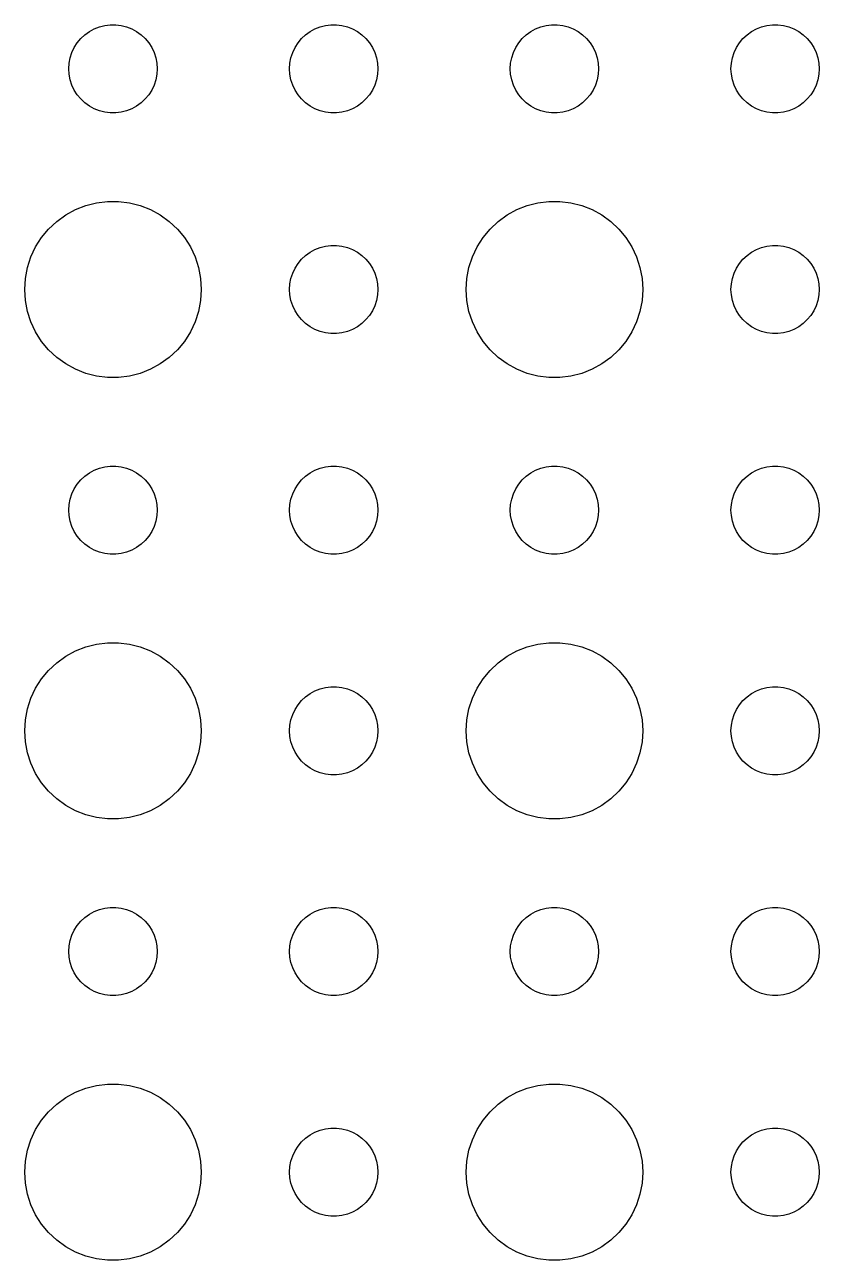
# Model space of a CAD drawing. Header units: metres. Extents: x -142 to 142, y -142 to 142.
# Drawn here: x 27 to 54, y 12.01 to 54 of the extents above; entities that cross this region are included whole.
import ezdxf

# ---------------------------------------------------------------- set-up
doc = ezdxf.new("R2010")
doc.units = ezdxf.units.M

msp = doc.modelspace()

# ---------------------------------------------------------------- linework, layer by layer
for p, q in [((29.0439, 53.6558), (29.1963, 53.7665)), ((29.1963, 53.7665), (29.3613, 53.8572)), ((29.3613, 53.8572), (29.5365, 53.9266)), ((29.5365, 53.9266), (29.7189, 53.9734)), ((29.7189, 53.9734), (29.9058, 53.997)), ((29.9058, 53.997), (30.0942, 53.997)), ((30.0942, 53.997), (30.2811, 53.9734)), ((30.2811, 53.9734), (30.4635, 53.9266)), ((30.4635, 53.9266), (30.6387, 53.8572)), ((30.6387, 53.8572), (30.8037, 53.7665)), ((30.8037, 53.7665), (30.9561, 53.6558)), ((36.5439, 53.6558), (36.6963, 53.7665)), ((36.6963, 53.7665), (36.8613, 53.8572)), ((36.8613, 53.8572), (37.0365, 53.9266)), ((37.0365, 53.9266), (37.2189, 53.9734)), ((37.2189, 53.9734), (37.4058, 53.997)), ((37.4058, 53.997), (37.5942, 53.997)), ((37.5942, 53.997), (37.7811, 53.9734)), ((37.7811, 53.9734), (37.9635, 53.9266)), ((37.9635, 53.9266), (38.1387, 53.8572)), ((38.1387, 53.8572), (38.3037, 53.7665)), ((38.3037, 53.7665), (38.4561, 53.6558)), ((44.0439, 53.6558), (44.1963, 53.7665)), ((44.1963, 53.7665), (44.3613, 53.8572)), ((44.3613, 53.8572), (44.5365, 53.9266)), ((44.5365, 53.9266), (44.7189, 53.9734)), ((44.7189, 53.9734), (44.9058, 53.997)), ((44.9058, 53.997), (45.0942, 53.997)), ((45.0942, 53.997), (45.2811, 53.9734)), ((45.2811, 53.9734), (45.4635, 53.9266)), ((45.4635, 53.9266), (45.6387, 53.8572)), ((45.6387, 53.8572), (45.8037, 53.7665)), ((45.8037, 53.7665), (45.9561, 53.6558)), ((51.5439, 53.6558), (51.6963, 53.7665)), ((51.6963, 53.7665), (51.8613, 53.8572)), ((51.8613, 53.8572), (52.0365, 53.9266)), ((52.0365, 53.9266), (52.2189, 53.9734)), ((52.2189, 53.9734), (52.4058, 53.997)), ((52.4058, 53.997), (52.5942, 53.997)), ((52.5942, 53.997), (52.7811, 53.9734)), ((52.7811, 53.9734), (52.9635, 53.9266)), ((52.9635, 53.9266), (53.1387, 53.8572)), ((53.1387, 53.8572), (53.3037, 53.7665)), ((53.3037, 53.7665), (53.4561, 53.6558)), ((28.6855, 53.2226), (28.7865, 53.3817)), ((28.7865, 53.3817), (28.9065, 53.5268)), ((28.9065, 53.5268), (29.0439, 53.6558)), ((30.9561, 53.6558), (31.0934, 53.5268)), ((31.0934, 53.5268), (31.2135, 53.3817)), ((31.2135, 53.3817), (31.3145, 53.2226)), ((36.1855, 53.2226), (36.2865, 53.3817)), ((36.2865, 53.3817), (36.4065, 53.5268)), ((36.4065, 53.5268), (36.5439, 53.6558)), ((38.4561, 53.6558), (38.5934, 53.5268)), ((38.5934, 53.5268), (38.7135, 53.3817)), ((38.7135, 53.3817), (38.8145, 53.2226)), ((43.6855, 53.2226), (43.7865, 53.3817)), ((43.7865, 53.3817), (43.9065, 53.5268)), ((43.9065, 53.5268), (44.0439, 53.6558)), ((45.9561, 53.6558), (46.0934, 53.5268)), ((46.0934, 53.5268), (46.2135, 53.3817)), ((46.2135, 53.3817), (46.3145, 53.2226)), ((51.1855, 53.2226), (51.2865, 53.3817)), ((51.2865, 53.3817), (51.4065, 53.5268)), ((51.4065, 53.5268), (51.5439, 53.6558)), ((53.4561, 53.6558), (53.5934, 53.5268)), ((53.5934, 53.5268), (53.7135, 53.3817)), ((53.7135, 53.3817), (53.8145, 53.2226)), ((28.5471, 52.873), (28.6053, 53.0522)), ((28.6053, 53.0522), (28.6855, 53.2226)), ((31.3145, 53.2226), (31.3947, 53.0522)), ((31.3947, 53.0522), (31.4529, 52.873)), ((36.0471, 52.873), (36.1053, 53.0522)), ((36.1053, 53.0522), (36.1855, 53.2226)), ((38.8145, 53.2226), (38.8947, 53.0522)), ((38.8947, 53.0522), (38.9529, 52.873)), ((43.5471, 52.873), (43.6053, 53.0522)), ((43.6053, 53.0522), (43.6855, 53.2226)), ((46.3145, 53.2226), (46.3947, 53.0522)), ((46.3947, 53.0522), (46.4529, 52.873)), ((51.0471, 52.873), (51.1053, 53.0522)), ((51.1053, 53.0522), (51.1855, 53.2226)), ((53.8145, 53.2226), (53.8947, 53.0522)), ((53.8947, 53.0522), (53.9529, 52.873)), ((28.5, 52.5), (28.5118, 52.688)), ((28.5118, 52.312), (28.5, 52.5)), ((28.5118, 52.688), (28.5471, 52.873)), ((31.4529, 52.873), (31.4882, 52.688)), ((31.4882, 52.688), (31.5, 52.5)), ((31.5, 52.5), (31.4882, 52.312)), ((36, 52.5), (36.0118, 52.688)), ((36.0118, 52.312), (36, 52.5)), ((36.0118, 52.688), (36.0471, 52.873)), ((38.9529, 52.873), (38.9882, 52.688)), ((38.9882, 52.688), (39, 52.5)), ((39, 52.5), (38.9882, 52.312)), ((43.5, 52.5), (43.5118, 52.688)), ((43.5118, 52.312), (43.5, 52.5)), ((43.5118, 52.688), (43.5471, 52.873)), ((46.4529, 52.873), (46.4882, 52.688)), ((46.4882, 52.688), (46.5, 52.5)), ((46.5, 52.5), (46.4882, 52.312)), ((51, 52.5), (51.0118, 52.688)), ((51.0118, 52.312), (51, 52.5)), ((51.0118, 52.688), (51.0471, 52.873)), ((53.9529, 52.873), (53.9882, 52.688)), ((53.9882, 52.688), (54, 52.5)), ((54, 52.5), (53.9882, 52.312)), ((28.5471, 52.127), (28.5118, 52.312)), ((28.6053, 51.9478), (28.5471, 52.127)), ((31.4529, 52.127), (31.3947, 51.9478)), ((31.4882, 52.312), (31.4529, 52.127)), ((36.0471, 52.127), (36.0118, 52.312)), ((36.1053, 51.9478), (36.0471, 52.127)), ((38.9529, 52.127), (38.8947, 51.9478)), ((38.9882, 52.312), (38.9529, 52.127)), ((43.5471, 52.127), (43.5118, 52.312)), ((43.6053, 51.9478), (43.5471, 52.127)), ((46.4529, 52.127), (46.3947, 51.9478)), ((46.4882, 52.312), (46.4529, 52.127)), ((51.0471, 52.127), (51.0118, 52.312)), ((51.1053, 51.9478), (51.0471, 52.127)), ((53.9529, 52.127), (53.8947, 51.9478)), ((53.9882, 52.312), (53.9529, 52.127)), ((28.6855, 51.7774), (28.6053, 51.9478)), ((28.7865, 51.6183), (28.6855, 51.7774)), ((31.3145, 51.7774), (31.2135, 51.6183)), ((31.3947, 51.9478), (31.3145, 51.7774)), ((36.1855, 51.7774), (36.1053, 51.9478)), ((36.2865, 51.6183), (36.1855, 51.7774)), ((38.8145, 51.7774), (38.7135, 51.6183)), ((38.8947, 51.9478), (38.8145, 51.7774)), ((43.6855, 51.7774), (43.6053, 51.9478)), ((43.7865, 51.6183), (43.6855, 51.7774)), ((46.3145, 51.7774), (46.2135, 51.6183)), ((46.3947, 51.9478), (46.3145, 51.7774)), ((51.1855, 51.7774), (51.1053, 51.9478)), ((51.2865, 51.6183), (51.1855, 51.7774)), ((53.8145, 51.7774), (53.7135, 51.6183)), ((53.8947, 51.9478), (53.8145, 51.7774)), ((28.9065, 51.4732), (28.7865, 51.6183)), ((29.0439, 51.3442), (28.9065, 51.4732)), ((29.1963, 51.2335), (29.0439, 51.3442)), ((29.3613, 51.1428), (29.1963, 51.2335)), ((30.8037, 51.2335), (30.6387, 51.1428)), ((30.9561, 51.3442), (30.8037, 51.2335)), ((31.0934, 51.4732), (30.9561, 51.3442)), ((31.2135, 51.6183), (31.0934, 51.4732)), ((36.4065, 51.4732), (36.2865, 51.6183)), ((36.5439, 51.3442), (36.4065, 51.4732)), ((36.6963, 51.2335), (36.5439, 51.3442)), ((36.8613, 51.1428), (36.6963, 51.2335)), ((38.3037, 51.2335), (38.1387, 51.1428)), ((38.4561, 51.3442), (38.3037, 51.2335)), ((38.5934, 51.4732), (38.4561, 51.3442)), ((38.7135, 51.6183), (38.5934, 51.4732)), ((43.9065, 51.4732), (43.7865, 51.6183)), ((44.0439, 51.3442), (43.9065, 51.4732)), ((44.1963, 51.2335), (44.0439, 51.3442)), ((44.3613, 51.1428), (44.1963, 51.2335)), ((45.8037, 51.2335), (45.6387, 51.1428)), ((45.9561, 51.3442), (45.8037, 51.2335)), ((46.0934, 51.4732), (45.9561, 51.3442)), ((46.2135, 51.6183), (46.0934, 51.4732)), ((51.4065, 51.4732), (51.2865, 51.6183)), ((51.5439, 51.3442), (51.4065, 51.4732)), ((51.6963, 51.2335), (51.5439, 51.3442)), ((51.8613, 51.1428), (51.6963, 51.2335)), ((53.3037, 51.2335), (53.1387, 51.1428)), ((53.4561, 51.3442), (53.3037, 51.2335)), ((53.5934, 51.4732), (53.4561, 51.3442)), ((53.7135, 51.6183), (53.5934, 51.4732)), ((29.5365, 51.0734), (29.3613, 51.1428)), ((29.7189, 51.0266), (29.5365, 51.0734)), ((29.9058, 51.003), (29.7189, 51.0266)), ((30.0942, 51.003), (29.9058, 51.003)), ((30.2811, 51.0266), (30.0942, 51.003)), ((30.4635, 51.0734), (30.2811, 51.0266)), ((30.6387, 51.1428), (30.4635, 51.0734)), ((37.0365, 51.0734), (36.8613, 51.1428)), ((37.2189, 51.0266), (37.0365, 51.0734)), ((37.4058, 51.003), (37.2189, 51.0266)), ((37.5942, 51.003), (37.4058, 51.003)), ((37.7811, 51.0266), (37.5942, 51.003)), ((37.9635, 51.0734), (37.7811, 51.0266)), ((38.1387, 51.1428), (37.9635, 51.0734)), ((44.5365, 51.0734), (44.3613, 51.1428)), ((44.7189, 51.0266), (44.5365, 51.0734)), ((44.9058, 51.003), (44.7189, 51.0266)), ((45.0942, 51.003), (44.9058, 51.003)), ((45.2811, 51.0266), (45.0942, 51.003)), ((45.4635, 51.0734), (45.2811, 51.0266)), ((45.6387, 51.1428), (45.4635, 51.0734)), ((52.0365, 51.0734), (51.8613, 51.1428)), ((52.2189, 51.0266), (52.0365, 51.0734)), ((52.4058, 51.003), (52.2189, 51.0266)), ((52.5942, 51.003), (52.4058, 51.003)), ((52.7811, 51.0266), (52.5942, 51.003)), ((52.9635, 51.0734), (52.7811, 51.0266)), ((53.1387, 51.1428), (52.9635, 51.0734)), ((29.0729, 47.8532), (29.4379, 47.9469)), ((29.4379, 47.9469), (29.8116, 47.9941)), ((29.8116, 47.9941), (30.1884, 47.9941)), ((30.1884, 47.9941), (30.5621, 47.9469)), ((30.5621, 47.9469), (30.927, 47.8532)), ((44.0729, 47.8532), (44.4379, 47.9469)), ((44.4379, 47.9469), (44.8116, 47.9941)), ((44.8116, 47.9941), (45.1884, 47.9941)), ((45.1884, 47.9941), (45.5621, 47.9469)), ((45.5621, 47.9469), (45.927, 47.8532)), ((28.0877, 47.3115), (28.3925, 47.533)), ((28.3925, 47.533), (28.7227, 47.7145)), ((28.7227, 47.7145), (29.0729, 47.8532)), ((30.927, 47.8532), (31.2773, 47.7145)), ((31.2773, 47.7145), (31.6075, 47.533)), ((31.6075, 47.533), (31.9123, 47.3115)), ((43.0877, 47.3115), (43.3925, 47.533)), ((43.3925, 47.533), (43.7227, 47.7145)), ((43.7227, 47.7145), (44.0729, 47.8532)), ((45.927, 47.8532), (46.2773, 47.7145)), ((46.2773, 47.7145), (46.6075, 47.533)), ((46.6075, 47.533), (46.9123, 47.3115)), ((27.5729, 46.7634), (27.8131, 47.0536)), ((27.8131, 47.0536), (28.0877, 47.3115)), ((31.9123, 47.3115), (32.1869, 47.0536)), ((32.1869, 47.0536), (32.427, 46.7634)), ((42.5729, 46.7634), (42.8131, 47.0536)), ((42.8131, 47.0536), (43.0877, 47.3115)), ((46.9123, 47.3115), (47.1869, 47.0536)), ((47.1869, 47.0536), (47.427, 46.7634)), ((27.3711, 46.4453), (27.5729, 46.7634)), ((32.427, 46.7634), (32.6289, 46.4453)), ((42.3711, 46.4453), (42.5729, 46.7634)), ((47.427, 46.7634), (47.6289, 46.4453)), ((27.2107, 46.1044), (27.3711, 46.4453)), ((32.6289, 46.4453), (32.7893, 46.1044)), ((36.5439, 46.1558), (36.6963, 46.2665)), ((36.6963, 46.2665), (36.8613, 46.3572)), ((36.8613, 46.3572), (37.0365, 46.4266)), ((37.0365, 46.4266), (37.2189, 46.4734)), ((37.2189, 46.4734), (37.4058, 46.497)), ((37.4058, 46.497), (37.5942, 46.497)), ((37.5942, 46.497), (37.7811, 46.4734)), ((37.7811, 46.4734), (37.9635, 46.4266)), ((37.9635, 46.4266), (38.1387, 46.3572)), ((38.1387, 46.3572), (38.3037, 46.2665)), ((38.3037, 46.2665), (38.4561, 46.1558)), ((42.2107, 46.1044), (42.3711, 46.4453)), ((47.6289, 46.4453), (47.7893, 46.1044)), ((51.5439, 46.1558), (51.6963, 46.2665)), ((51.6963, 46.2665), (51.8613, 46.3572)), ((51.8613, 46.3572), (52.0365, 46.4266)), ((52.0365, 46.4266), (52.2189, 46.4734)), ((52.2189, 46.4734), (52.4058, 46.497)), ((52.4058, 46.497), (52.5942, 46.497)), ((52.5942, 46.497), (52.7811, 46.4734)), ((52.7811, 46.4734), (52.9635, 46.4266)), ((52.9635, 46.4266), (53.1387, 46.3572)), ((53.1387, 46.3572), (53.3037, 46.2665)), ((53.3037, 46.2665), (53.4561, 46.1558)), ((27.0942, 45.7461), (27.2107, 46.1044)), ((32.7893, 46.1044), (32.9057, 45.7461)), ((36.1855, 45.7226), (36.2865, 45.8817)), ((36.2865, 45.8817), (36.4065, 46.0268)), ((36.4065, 46.0268), (36.5439, 46.1558)), ((38.4561, 46.1558), (38.5934, 46.0268)), ((38.5934, 46.0268), (38.7135, 45.8817)), ((38.7135, 45.8817), (38.8145, 45.7226)), ((42.0942, 45.7461), (42.2107, 46.1044)), ((47.7893, 46.1044), (47.9057, 45.7461)), ((51.1855, 45.7226), (51.2865, 45.8817)), ((51.2865, 45.8817), (51.4065, 46.0268)), ((51.4065, 46.0268), (51.5439, 46.1558)), ((53.4561, 46.1558), (53.5934, 46.0268)), ((53.5934, 46.0268), (53.7135, 45.8817)), ((53.7135, 45.8817), (53.8145, 45.7226)), ((27, 45), (27.0237, 45.376)), ((27.0237, 45.376), (27.0942, 45.7461)), ((32.9057, 45.7461), (32.9763, 45.376)), ((32.9763, 45.376), (33, 45)), ((36.0118, 45.188), (36.0471, 45.373)), ((36.0471, 45.373), (36.1053, 45.5522)), ((36.1053, 45.5522), (36.1855, 45.7226)), ((38.8145, 45.7226), (38.8947, 45.5522)), ((38.8947, 45.5522), (38.9529, 45.373)), ((38.9529, 45.373), (38.9882, 45.188)), ((42, 45), (42.0237, 45.376)), ((42.0237, 45.376), (42.0942, 45.7461)), ((47.9057, 45.7461), (47.9763, 45.376)), ((47.9763, 45.376), (48, 45)), ((51.0118, 45.188), (51.0471, 45.373)), ((51.0471, 45.373), (51.1053, 45.5522)), ((51.1053, 45.5522), (51.1855, 45.7226)), ((53.8145, 45.7226), (53.8947, 45.5522)), ((53.8947, 45.5522), (53.9529, 45.373)), ((53.9529, 45.373), (53.9882, 45.188)), ((27.0237, 44.624), (27, 45)), ((33, 45), (32.9763, 44.624)), ((36, 45), (36.0118, 45.188)), ((36.0118, 44.812), (36, 45)), ((38.9882, 45.188), (39, 45)), ((39, 45), (38.9882, 44.812)), ((42.0237, 44.624), (42, 45)), ((48, 45), (47.9763, 44.624)), ((51, 45), (51.0118, 45.188)), ((51.0118, 44.812), (51, 45)), ((53.9882, 45.188), (54, 45)), ((54, 45), (53.9882, 44.812)), ((27.0942, 44.2539), (27.0237, 44.624)), ((32.9763, 44.624), (32.9057, 44.2539)), ((36.0471, 44.627), (36.0118, 44.812)), ((36.1053, 44.4478), (36.0471, 44.627)), ((38.9529, 44.627), (38.8947, 44.4478)), ((38.9882, 44.812), (38.9529, 44.627)), ((42.0942, 44.2539), (42.0237, 44.624)), ((47.9763, 44.624), (47.9057, 44.2539)), ((51.0471, 44.627), (51.0118, 44.812)), ((51.1053, 44.4478), (51.0471, 44.627)), ((53.9529, 44.627), (53.8947, 44.4478)), ((53.9882, 44.812), (53.9529, 44.627)), ((27.2107, 43.8956), (27.0942, 44.2539)), ((32.9057, 44.2539), (32.7893, 43.8956)), ((36.1855, 44.2774), (36.1053, 44.4478)), ((36.2865, 44.1183), (36.1855, 44.2774)), ((36.4065, 43.9732), (36.2865, 44.1183)), ((38.7135, 44.1183), (38.5934, 43.9732)), ((38.8145, 44.2774), (38.7135, 44.1183)), ((38.8947, 44.4478), (38.8145, 44.2774)), ((42.2107, 43.8956), (42.0942, 44.2539)), ((47.9057, 44.2539), (47.7893, 43.8956)), ((51.1855, 44.2774), (51.1053, 44.4478)), ((51.2865, 44.1183), (51.1855, 44.2774)), ((51.4065, 43.9732), (51.2865, 44.1183)), ((53.7135, 44.1183), (53.5934, 43.9732)), ((53.8145, 44.2774), (53.7135, 44.1183)), ((53.8947, 44.4478), (53.8145, 44.2774)), ((27.3711, 43.5547), (27.2107, 43.8956)), ((32.7893, 43.8956), (32.6289, 43.5547)), ((36.5439, 43.8442), (36.4065, 43.9732)), ((36.6963, 43.7335), (36.5439, 43.8442)), ((36.8613, 43.6428), (36.6963, 43.7335)), ((38.3037, 43.7335), (38.1387, 43.6428)), ((38.4561, 43.8442), (38.3037, 43.7335)), ((38.5934, 43.9732), (38.4561, 43.8442)), ((42.3711, 43.5547), (42.2107, 43.8956)), ((47.7893, 43.8956), (47.6289, 43.5547)), ((51.5439, 43.8442), (51.4065, 43.9732)), ((51.6963, 43.7335), (51.5439, 43.8442)), ((51.8613, 43.6428), (51.6963, 43.7335)), ((53.3037, 43.7335), (53.1387, 43.6428)), ((53.4561, 43.8442), (53.3037, 43.7335)), ((53.5934, 43.9732), (53.4561, 43.8442)), ((27.5729, 43.2366), (27.3711, 43.5547)), ((32.6289, 43.5547), (32.427, 43.2366)), ((37.0365, 43.5734), (36.8613, 43.6428)), ((37.2189, 43.5266), (37.0365, 43.5734)), ((37.4058, 43.503), (37.2189, 43.5266)), ((37.5942, 43.503), (37.4058, 43.503)), ((37.7811, 43.5266), (37.5942, 43.503)), ((37.9635, 43.5734), (37.7811, 43.5266)), ((38.1387, 43.6428), (37.9635, 43.5734)), ((42.5729, 43.2366), (42.3711, 43.5547)), ((47.6289, 43.5547), (47.427, 43.2366)), ((52.0365, 43.5734), (51.8613, 43.6428)), ((52.2189, 43.5266), (52.0365, 43.5734)), ((52.4058, 43.503), (52.2189, 43.5266)), ((52.5942, 43.503), (52.4058, 43.503)), ((52.7811, 43.5266), (52.5942, 43.503)), ((52.9635, 43.5734), (52.7811, 43.5266)), ((53.1387, 43.6428), (52.9635, 43.5734)), ((27.8131, 42.9464), (27.5729, 43.2366)), ((28.0877, 42.6885), (27.8131, 42.9464)), ((32.1869, 42.9464), (31.9123, 42.6885)), ((32.427, 43.2366), (32.1869, 42.9464)), ((42.8131, 42.9464), (42.5729, 43.2366)), ((43.0877, 42.6885), (42.8131, 42.9464)), ((47.1869, 42.9464), (46.9123, 42.6885)), ((47.427, 43.2366), (47.1869, 42.9464)), ((28.3925, 42.467), (28.0877, 42.6885)), ((28.7227, 42.2855), (28.3925, 42.467)), ((31.6075, 42.467), (31.2773, 42.2855)), ((31.9123, 42.6885), (31.6075, 42.467)), ((43.3925, 42.467), (43.0877, 42.6885)), ((43.7227, 42.2855), (43.3925, 42.467)), ((46.6075, 42.467), (46.2773, 42.2855)), ((46.9123, 42.6885), (46.6075, 42.467)), ((29.0729, 42.1468), (28.7227, 42.2855)), ((29.4379, 42.0531), (29.0729, 42.1468)), ((29.8116, 42.0059), (29.4379, 42.0531)), ((30.1884, 42.0059), (29.8116, 42.0059)), ((30.5621, 42.0531), (30.1884, 42.0059)), ((30.927, 42.1468), (30.5621, 42.0531)), ((31.2773, 42.2855), (30.927, 42.1468)), ((44.0729, 42.1468), (43.7227, 42.2855)), ((44.4379, 42.0531), (44.0729, 42.1468)), ((44.8116, 42.0059), (44.4379, 42.0531)), ((45.1884, 42.0059), (44.8116, 42.0059)), ((45.5621, 42.0531), (45.1884, 42.0059)), ((45.927, 42.1468), (45.5621, 42.0531)), ((46.2773, 42.2855), (45.927, 42.1468)), ((28.9065, 38.5268), (29.0439, 38.6558)), ((29.0439, 38.6558), (29.1963, 38.7665)), ((29.1963, 38.7665), (29.3613, 38.8572)), ((29.3613, 38.8572), (29.5365, 38.9266)), ((29.5365, 38.9266), (29.7189, 38.9734)), ((29.7189, 38.9734), (29.9058, 38.997)), ((29.9058, 38.997), (30.0942, 38.997)), ((30.0942, 38.997), (30.2811, 38.9734)), ((30.2811, 38.9734), (30.4635, 38.9266)), ((30.4635, 38.9266), (30.6387, 38.8572)), ((30.6387, 38.8572), (30.8037, 38.7665)), ((30.8037, 38.7665), (30.9561, 38.6558)), ((30.9561, 38.6558), (31.0934, 38.5268)), ((36.4065, 38.5268), (36.5439, 38.6558)), ((36.5439, 38.6558), (36.6963, 38.7665)), ((36.6963, 38.7665), (36.8613, 38.8572)), ((36.8613, 38.8572), (37.0365, 38.9266)), ((37.0365, 38.9266), (37.2189, 38.9734)), ((37.2189, 38.9734), (37.4058, 38.997)), ((37.4058, 38.997), (37.5942, 38.997)), ((37.5942, 38.997), (37.7811, 38.9734)), ((37.7811, 38.9734), (37.9635, 38.9266)), ((37.9635, 38.9266), (38.1387, 38.8572)), ((38.1387, 38.8572), (38.3037, 38.7665)), ((38.3037, 38.7665), (38.4561, 38.6558)), ((38.4561, 38.6558), (38.5934, 38.5268)), ((43.9065, 38.5268), (44.0439, 38.6558)), ((44.0439, 38.6558), (44.1963, 38.7665)), ((44.1963, 38.7665), (44.3613, 38.8572)), ((44.3613, 38.8572), (44.5365, 38.9266)), ((44.5365, 38.9266), (44.7189, 38.9734)), ((44.7189, 38.9734), (44.9058, 38.997)), ((44.9058, 38.997), (45.0942, 38.997)), ((45.0942, 38.997), (45.2811, 38.9734)), ((45.2811, 38.9734), (45.4635, 38.9266)), ((45.4635, 38.9266), (45.6387, 38.8572)), ((45.6387, 38.8572), (45.8037, 38.7665)), ((45.8037, 38.7665), (45.9561, 38.6558)), ((45.9561, 38.6558), (46.0934, 38.5268)), ((51.4065, 38.5268), (51.5439, 38.6558)), ((51.5439, 38.6558), (51.6963, 38.7665)), ((51.6963, 38.7665), (51.8613, 38.8572)), ((51.8613, 38.8572), (52.0365, 38.9266)), ((52.0365, 38.9266), (52.2189, 38.9734)), ((52.2189, 38.9734), (52.4058, 38.997)), ((52.4058, 38.997), (52.5942, 38.997)), ((52.5942, 38.997), (52.7811, 38.9734)), ((52.7811, 38.9734), (52.9635, 38.9266)), ((52.9635, 38.9266), (53.1387, 38.8572)), ((53.1387, 38.8572), (53.3037, 38.7665)), ((53.3037, 38.7665), (53.4561, 38.6558)), ((53.4561, 38.6558), (53.5934, 38.5268)), ((28.6053, 38.0522), (28.6855, 38.2226)), ((28.6855, 38.2226), (28.7865, 38.3817)), ((28.7865, 38.3817), (28.9065, 38.5268)), ((31.0934, 38.5268), (31.2135, 38.3817)), ((31.2135, 38.3817), (31.3145, 38.2226)), ((31.3145, 38.2226), (31.3947, 38.0522)), ((36.1053, 38.0522), (36.1855, 38.2226)), ((36.1855, 38.2226), (36.2865, 38.3817)), ((36.2865, 38.3817), (36.4065, 38.5268)), ((38.5934, 38.5268), (38.7135, 38.3817)), ((38.7135, 38.3817), (38.8145, 38.2226)), ((38.8145, 38.2226), (38.8947, 38.0522)), ((43.6053, 38.0522), (43.6855, 38.2226)), ((43.6855, 38.2226), (43.7865, 38.3817)), ((43.7865, 38.3817), (43.9065, 38.5268)), ((46.0934, 38.5268), (46.2135, 38.3817)), ((46.2135, 38.3817), (46.3145, 38.2226)), ((46.3145, 38.2226), (46.3947, 38.0522)), ((51.1053, 38.0522), (51.1855, 38.2226)), ((51.1855, 38.2226), (51.2865, 38.3817)), ((51.2865, 38.3817), (51.4065, 38.5268)), ((53.5934, 38.5268), (53.7135, 38.3817)), ((53.7135, 38.3817), (53.8145, 38.2226)), ((53.8145, 38.2226), (53.8947, 38.0522)), ((28.5118, 37.688), (28.5471, 37.873)), ((28.5471, 37.873), (28.6053, 38.0522)), ((31.3947, 38.0522), (31.4529, 37.873)), ((31.4529, 37.873), (31.4882, 37.688)), ((36.0118, 37.688), (36.0471, 37.873)), ((36.0471, 37.873), (36.1053, 38.0522)), ((38.8947, 38.0522), (38.9529, 37.873)), ((38.9529, 37.873), (38.9882, 37.688)), ((43.5118, 37.688), (43.5471, 37.873)), ((43.5471, 37.873), (43.6053, 38.0522)), ((46.3947, 38.0522), (46.4529, 37.873)), ((46.4529, 37.873), (46.4882, 37.688)), ((51.0118, 37.688), (51.0471, 37.873)), ((51.0471, 37.873), (51.1053, 38.0522)), ((53.8947, 38.0522), (53.9529, 37.873)), ((53.9529, 37.873), (53.9882, 37.688)), ((28.5, 37.5), (28.5118, 37.688)), ((28.5118, 37.312), (28.5, 37.5)), ((31.4882, 37.688), (31.5, 37.5)), ((31.5, 37.5), (31.4882, 37.312)), ((36, 37.5), (36.0118, 37.688)), ((36.0118, 37.312), (36, 37.5)), ((38.9882, 37.688), (39, 37.5)), ((39, 37.5), (38.9882, 37.312)), ((43.5, 37.5), (43.5118, 37.688)), ((43.5118, 37.312), (43.5, 37.5)), ((46.4882, 37.688), (46.5, 37.5)), ((46.5, 37.5), (46.4882, 37.312)), ((51, 37.5), (51.0118, 37.688)), ((51.0118, 37.312), (51, 37.5)), ((53.9882, 37.688), (54, 37.5)), ((54, 37.5), (53.9882, 37.312)), ((28.5471, 37.127), (28.5118, 37.312)), ((28.6053, 36.9478), (28.5471, 37.127)), ((31.4529, 37.127), (31.3947, 36.9478)), ((31.4882, 37.312), (31.4529, 37.127)), ((36.0471, 37.127), (36.0118, 37.312)), ((36.1053, 36.9478), (36.0471, 37.127)), ((38.9529, 37.127), (38.8947, 36.9478)), ((38.9882, 37.312), (38.9529, 37.127)), ((43.5471, 37.127), (43.5118, 37.312)), ((43.6053, 36.9478), (43.5471, 37.127)), ((46.4529, 37.127), (46.3947, 36.9478)), ((46.4882, 37.312), (46.4529, 37.127)), ((51.0471, 37.127), (51.0118, 37.312)), ((51.1053, 36.9478), (51.0471, 37.127)), ((53.9529, 37.127), (53.8947, 36.9478)), ((53.9882, 37.312), (53.9529, 37.127)), ((28.6855, 36.7774), (28.6053, 36.9478)), ((28.7865, 36.6183), (28.6855, 36.7774)), ((28.9065, 36.4732), (28.7865, 36.6183)), ((31.2135, 36.6183), (31.0934, 36.4732)), ((31.3145, 36.7774), (31.2135, 36.6183)), ((31.3947, 36.9478), (31.3145, 36.7774)), ((36.1855, 36.7774), (36.1053, 36.9478)), ((36.2865, 36.6183), (36.1855, 36.7774)), ((36.4065, 36.4732), (36.2865, 36.6183)), ((38.7135, 36.6183), (38.5934, 36.4732)), ((38.8145, 36.7774), (38.7135, 36.6183)), ((38.8947, 36.9478), (38.8145, 36.7774)), ((43.6855, 36.7774), (43.6053, 36.9478)), ((43.7865, 36.6183), (43.6855, 36.7774)), ((43.9065, 36.4732), (43.7865, 36.6183)), ((46.2135, 36.6183), (46.0934, 36.4732)), ((46.3145, 36.7774), (46.2135, 36.6183)), ((46.3947, 36.9478), (46.3145, 36.7774)), ((51.1855, 36.7774), (51.1053, 36.9478)), ((51.2865, 36.6183), (51.1855, 36.7774)), ((51.4065, 36.4732), (51.2865, 36.6183)), ((53.7135, 36.6183), (53.5934, 36.4732)), ((53.8145, 36.7774), (53.7135, 36.6183)), ((53.8947, 36.9478), (53.8145, 36.7774)), ((29.0439, 36.3442), (28.9065, 36.4732)), ((29.1963, 36.2335), (29.0439, 36.3442)), ((29.3613, 36.1428), (29.1963, 36.2335)), ((29.5365, 36.0734), (29.3613, 36.1428)), ((30.6387, 36.1428), (30.4635, 36.0734)), ((30.8037, 36.2335), (30.6387, 36.1428)), ((30.9561, 36.3442), (30.8037, 36.2335)), ((31.0934, 36.4732), (30.9561, 36.3442)), ((36.5439, 36.3442), (36.4065, 36.4732)), ((36.6963, 36.2335), (36.5439, 36.3442)), ((36.8613, 36.1428), (36.6963, 36.2335)), ((37.0365, 36.0734), (36.8613, 36.1428)), ((38.1387, 36.1428), (37.9635, 36.0734)), ((38.3037, 36.2335), (38.1387, 36.1428)), ((38.4561, 36.3442), (38.3037, 36.2335)), ((38.5934, 36.4732), (38.4561, 36.3442)), ((44.0439, 36.3442), (43.9065, 36.4732)), ((44.1963, 36.2335), (44.0439, 36.3442)), ((44.3613, 36.1428), (44.1963, 36.2335)), ((44.5365, 36.0734), (44.3613, 36.1428)), ((45.6387, 36.1428), (45.4635, 36.0734)), ((45.8037, 36.2335), (45.6387, 36.1428)), ((45.9561, 36.3442), (45.8037, 36.2335)), ((46.0934, 36.4732), (45.9561, 36.3442)), ((51.5439, 36.3442), (51.4065, 36.4732)), ((51.6963, 36.2335), (51.5439, 36.3442)), ((51.8613, 36.1428), (51.6963, 36.2335)), ((52.0365, 36.0734), (51.8613, 36.1428)), ((53.1387, 36.1428), (52.9635, 36.0734)), ((53.3037, 36.2335), (53.1387, 36.1428)), ((53.4561, 36.3442), (53.3037, 36.2335)), ((53.5934, 36.4732), (53.4561, 36.3442)), ((29.7189, 36.0266), (29.5365, 36.0734)), ((29.9058, 36.003), (29.7189, 36.0266)), ((30.0942, 36.003), (29.9058, 36.003)), ((30.2811, 36.0266), (30.0942, 36.003)), ((30.4635, 36.0734), (30.2811, 36.0266)), ((37.2189, 36.0266), (37.0365, 36.0734)), ((37.4058, 36.003), (37.2189, 36.0266)), ((37.5942, 36.003), (37.4058, 36.003)), ((37.7811, 36.0266), (37.5942, 36.003)), ((37.9635, 36.0734), (37.7811, 36.0266)), ((44.7189, 36.0266), (44.5365, 36.0734)), ((44.9058, 36.003), (44.7189, 36.0266)), ((45.0942, 36.003), (44.9058, 36.003)), ((45.2811, 36.0266), (45.0942, 36.003)), ((45.4635, 36.0734), (45.2811, 36.0266)), ((52.2189, 36.0266), (52.0365, 36.0734)), ((52.4058, 36.003), (52.2189, 36.0266)), ((52.5942, 36.003), (52.4058, 36.003)), ((52.7811, 36.0266), (52.5942, 36.003)), ((52.9635, 36.0734), (52.7811, 36.0266)), ((28.7227, 32.7145), (29.0729, 32.8532)), ((29.0729, 32.8532), (29.4379, 32.9469)), ((29.4379, 32.9469), (29.8116, 32.9941)), ((29.8116, 32.9941), (30.1884, 32.9941)), ((30.1884, 32.9941), (30.5621, 32.9469)), ((30.5621, 32.9469), (30.927, 32.8532)), ((30.927, 32.8532), (31.2773, 32.7145)), ((43.7227, 32.7145), (44.0729, 32.8532)), ((44.0729, 32.8532), (44.4379, 32.9469)), ((44.4379, 32.9469), (44.8116, 32.9941)), ((44.8116, 32.9941), (45.1884, 32.9941)), ((45.1884, 32.9941), (45.5621, 32.9469)), ((45.5621, 32.9469), (45.927, 32.8532)), ((45.927, 32.8532), (46.2773, 32.7145)), ((28.0877, 32.3115), (28.3925, 32.533)), ((28.3925, 32.533), (28.7227, 32.7145)), ((31.2773, 32.7145), (31.6075, 32.533)), ((31.6075, 32.533), (31.9123, 32.3115)), ((43.0877, 32.3115), (43.3925, 32.533)), ((43.3925, 32.533), (43.7227, 32.7145)), ((46.2773, 32.7145), (46.6075, 32.533)), ((46.6075, 32.533), (46.9123, 32.3115)), ((27.5729, 31.7634), (27.8131, 32.0536)), ((27.8131, 32.0536), (28.0877, 32.3115)), ((31.9123, 32.3115), (32.1869, 32.0536)), ((32.1869, 32.0536), (32.427, 31.7634)), ((42.5729, 31.7634), (42.8131, 32.0536)), ((42.8131, 32.0536), (43.0877, 32.3115)), ((46.9123, 32.3115), (47.1869, 32.0536)), ((47.1869, 32.0536), (47.427, 31.7634)), ((27.3711, 31.4453), (27.5729, 31.7634)), ((32.427, 31.7634), (32.6289, 31.4453)), ((37.2189, 31.4734), (37.4058, 31.497)), ((37.4058, 31.497), (37.5942, 31.497)), ((37.5942, 31.497), (37.7811, 31.4734)), ((42.3711, 31.4453), (42.5729, 31.7634)), ((47.427, 31.7634), (47.6289, 31.4453)), ((52.2189, 31.4734), (52.4058, 31.497)), ((52.4058, 31.497), (52.5942, 31.497)), ((52.5942, 31.497), (52.7811, 31.4734)), ((27.0942, 30.7461), (27.2107, 31.1044)), ((27.2107, 31.1044), (27.3711, 31.4453)), ((32.6289, 31.4453), (32.7893, 31.1044)), ((32.7893, 31.1044), (32.9057, 30.7461)), ((36.4065, 31.0268), (36.5439, 31.1558)), ((36.5439, 31.1558), (36.6963, 31.2665)), ((36.6963, 31.2665), (36.8613, 31.3572)), ((36.8613, 31.3572), (37.0365, 31.4266)), ((37.0365, 31.4266), (37.2189, 31.4734)), ((37.7811, 31.4734), (37.9635, 31.4266)), ((37.9635, 31.4266), (38.1387, 31.3572)), ((38.1387, 31.3572), (38.3037, 31.2665)), ((38.3037, 31.2665), (38.4561, 31.1558)), ((38.4561, 31.1558), (38.5934, 31.0268)), ((42.0942, 30.7461), (42.2107, 31.1044)), ((42.2107, 31.1044), (42.3711, 31.4453)), ((47.6289, 31.4453), (47.7893, 31.1044)), ((47.7893, 31.1044), (47.9057, 30.7461)), ((51.4065, 31.0268), (51.5439, 31.1558)), ((51.5439, 31.1558), (51.6963, 31.2665)), ((51.6963, 31.2665), (51.8613, 31.3572)), ((51.8613, 31.3572), (52.0365, 31.4266)), ((52.0365, 31.4266), (52.2189, 31.4734)), ((52.7811, 31.4734), (52.9635, 31.4266)), ((52.9635, 31.4266), (53.1387, 31.3572)), ((53.1387, 31.3572), (53.3037, 31.2665)), ((53.3037, 31.2665), (53.4561, 31.1558)), ((53.4561, 31.1558), (53.5934, 31.0268)), ((27.0237, 30.376), (27.0942, 30.7461)), ((32.9057, 30.7461), (32.9763, 30.376)), ((36.1053, 30.5522), (36.1855, 30.7226)), ((36.1855, 30.7226), (36.2865, 30.8817)), ((36.2865, 30.8817), (36.4065, 31.0268)), ((38.5934, 31.0268), (38.7135, 30.8817)), ((38.7135, 30.8817), (38.8145, 30.7226)), ((38.8145, 30.7226), (38.8947, 30.5522)), ((42.0237, 30.376), (42.0942, 30.7461)), ((47.9057, 30.7461), (47.9763, 30.376)), ((51.1053, 30.5522), (51.1855, 30.7226)), ((51.1855, 30.7226), (51.2865, 30.8817)), ((51.2865, 30.8817), (51.4065, 31.0268)), ((53.5934, 31.0268), (53.7135, 30.8817)), ((53.7135, 30.8817), (53.8145, 30.7226)), ((53.8145, 30.7226), (53.8947, 30.5522)), ((27, 30), (27.0237, 30.376)), ((32.9763, 30.376), (33, 30)), ((36.0118, 30.188), (36.0471, 30.373)), ((36.0471, 30.373), (36.1053, 30.5522)), ((38.8947, 30.5522), (38.9529, 30.373)), ((38.9529, 30.373), (38.9882, 30.188)), ((42, 30), (42.0237, 30.376)), ((47.9763, 30.376), (48, 30)), ((51.0118, 30.188), (51.0471, 30.373)), ((51.0471, 30.373), (51.1053, 30.5522)), ((53.8947, 30.5522), (53.9529, 30.373)), ((53.9529, 30.373), (53.9882, 30.188)), ((27.0237, 29.624), (27, 30)), ((33, 30), (32.9763, 29.624)), ((36, 30), (36.0118, 30.188)), ((36.0118, 29.812), (36, 30)), ((38.9882, 30.188), (39, 30)), ((39, 30), (38.9882, 29.812)), ((42.0237, 29.624), (42, 30)), ((48, 30), (47.9763, 29.624)), ((51, 30), (51.0118, 30.188)), ((51.0118, 29.812), (51, 30)), ((53.9882, 30.188), (54, 30)), ((54, 30), (53.9882, 29.812)), ((27.0942, 29.2539), (27.0237, 29.624)), ((32.9763, 29.624), (32.9057, 29.2539)), ((36.0471, 29.627), (36.0118, 29.812)), ((36.1053, 29.4478), (36.0471, 29.627)), ((36.1855, 29.2774), (36.1053, 29.4478)), ((38.8947, 29.4478), (38.8145, 29.2774)), ((38.9529, 29.627), (38.8947, 29.4478)), ((38.9882, 29.812), (38.9529, 29.627)), ((42.0942, 29.2539), (42.0237, 29.624)), ((47.9763, 29.624), (47.9057, 29.2539)), ((51.0471, 29.627), (51.0118, 29.812)), ((51.1053, 29.4478), (51.0471, 29.627)), ((51.1855, 29.2774), (51.1053, 29.4478)), ((53.8947, 29.4478), (53.8145, 29.2774)), ((53.9529, 29.627), (53.8947, 29.4478)), ((53.9882, 29.812), (53.9529, 29.627)), ((27.2107, 28.8956), (27.0942, 29.2539)), ((32.9057, 29.2539), (32.7893, 28.8956)), ((36.2865, 29.1183), (36.1855, 29.2774)), ((36.4065, 28.9732), (36.2865, 29.1183)), ((38.7135, 29.1183), (38.5934, 28.9732)), ((38.8145, 29.2774), (38.7135, 29.1183)), ((42.2107, 28.8956), (42.0942, 29.2539)), ((47.9057, 29.2539), (47.7893, 28.8956)), ((51.2865, 29.1183), (51.1855, 29.2774)), ((51.4065, 28.9732), (51.2865, 29.1183)), ((53.7135, 29.1183), (53.5934, 28.9732)), ((53.8145, 29.2774), (53.7135, 29.1183)), ((27.3711, 28.5547), (27.2107, 28.8956)), ((27.5729, 28.2366), (27.3711, 28.5547)), ((32.6289, 28.5547), (32.427, 28.2366)), ((32.7893, 28.8956), (32.6289, 28.5547)), ((36.5439, 28.8442), (36.4065, 28.9732)), ((36.6963, 28.7335), (36.5439, 28.8442)), ((36.8613, 28.6427), (36.6963, 28.7335)), ((37.0365, 28.5734), (36.8613, 28.6427)), ((37.2189, 28.5266), (37.0365, 28.5734)), ((37.9635, 28.5734), (37.7811, 28.5266)), ((38.1387, 28.6427), (37.9635, 28.5734)), ((38.3037, 28.7335), (38.1387, 28.6427)), ((38.4561, 28.8442), (38.3037, 28.7335)), ((38.5934, 28.9732), (38.4561, 28.8442)), ((42.3711, 28.5547), (42.2107, 28.8956)), ((42.5729, 28.2366), (42.3711, 28.5547)), ((47.6289, 28.5547), (47.427, 28.2366)), ((47.7893, 28.8956), (47.6289, 28.5547)), ((51.5439, 28.8442), (51.4065, 28.9732)), ((51.6963, 28.7335), (51.5439, 28.8442)), ((51.8613, 28.6427), (51.6963, 28.7335)), ((52.0365, 28.5734), (51.8613, 28.6427)), ((52.2189, 28.5266), (52.0365, 28.5734)), ((52.9635, 28.5734), (52.7811, 28.5266)), ((53.1387, 28.6427), (52.9635, 28.5734)), ((53.3037, 28.7335), (53.1387, 28.6427)), ((53.4561, 28.8442), (53.3037, 28.7335)), ((53.5934, 28.9732), (53.4561, 28.8442)), ((27.8131, 27.9464), (27.5729, 28.2366)), ((32.427, 28.2366), (32.1869, 27.9464)), ((37.4058, 28.503), (37.2189, 28.5266)), ((37.5942, 28.503), (37.4058, 28.503)), ((37.7811, 28.5266), (37.5942, 28.503)), ((42.8131, 27.9464), (42.5729, 28.2366)), ((47.427, 28.2366), (47.1869, 27.9464)), ((52.4058, 28.503), (52.2189, 28.5266)), ((52.5942, 28.503), (52.4058, 28.503)), ((52.7811, 28.5266), (52.5942, 28.503)), ((28.0877, 27.6884), (27.8131, 27.9464)), ((32.1869, 27.9464), (31.9123, 27.6884)), ((43.0877, 27.6884), (42.8131, 27.9464)), ((47.1869, 27.9464), (46.9123, 27.6884)), ((28.3925, 27.467), (28.0877, 27.6884)), ((28.7227, 27.2855), (28.3925, 27.467)), ((31.6075, 27.467), (31.2773, 27.2855)), ((31.9123, 27.6884), (31.6075, 27.467)), ((43.3925, 27.467), (43.0877, 27.6884)), ((43.7227, 27.2855), (43.3925, 27.467)), ((46.6075, 27.467), (46.2773, 27.2855)), ((46.9123, 27.6884), (46.6075, 27.467)), ((29.0729, 27.1468), (28.7227, 27.2855)), ((29.4379, 27.0531), (29.0729, 27.1468)), ((29.8116, 27.0059), (29.4379, 27.0531)), ((30.1884, 27.0059), (29.8116, 27.0059)), ((30.5621, 27.0531), (30.1884, 27.0059)), ((30.927, 27.1468), (30.5621, 27.0531)), ((31.2773, 27.2855), (30.927, 27.1468)), ((44.0729, 27.1468), (43.7227, 27.2855)), ((44.4379, 27.0531), (44.0729, 27.1468)), ((44.8116, 27.0059), (44.4379, 27.0531)), ((45.1884, 27.0059), (44.8116, 27.0059)), ((45.5621, 27.0531), (45.1884, 27.0059)), ((45.927, 27.1468), (45.5621, 27.0531)), ((46.2773, 27.2855), (45.927, 27.1468)), ((29.5365, 23.9266), (29.7189, 23.9734)), ((29.7189, 23.9734), (29.9058, 23.997)), ((29.9058, 23.997), (30.0942, 23.997)), ((30.0942, 23.997), (30.2811, 23.9734)), ((30.2811, 23.9734), (30.4635, 23.9266)), ((37.0365, 23.9266), (37.2189, 23.9734)), ((37.2189, 23.9734), (37.4058, 23.997)), ((37.4058, 23.997), (37.5942, 23.997)), ((37.5942, 23.997), (37.7811, 23.9734)), ((37.7811, 23.9734), (37.9635, 23.9266)), ((44.5365, 23.9266), (44.7189, 23.9734)), ((44.7189, 23.9734), (44.9058, 23.997)), ((44.9058, 23.997), (45.0942, 23.997)), ((45.0942, 23.997), (45.2811, 23.9734)), ((45.2811, 23.9734), (45.4635, 23.9266)), ((52.0365, 23.9266), (52.2189, 23.9734)), ((52.2189, 23.9734), (52.4058, 23.997)), ((52.4058, 23.997), (52.5942, 23.997)), ((52.5942, 23.997), (52.7811, 23.9734)), ((52.7811, 23.9734), (52.9635, 23.9266)), ((28.7865, 23.3817), (28.9065, 23.5268)), ((28.9065, 23.5268), (29.0439, 23.6558)), ((29.0439, 23.6558), (29.1963, 23.7665)), ((29.1963, 23.7665), (29.3613, 23.8572)), ((29.3613, 23.8572), (29.5365, 23.9266)), ((30.4635, 23.9266), (30.6387, 23.8572)), ((30.6387, 23.8572), (30.8037, 23.7665)), ((30.8037, 23.7665), (30.9561, 23.6558)), ((30.9561, 23.6558), (31.0934, 23.5268)), ((31.0934, 23.5268), (31.2135, 23.3817)), ((36.2865, 23.3817), (36.4065, 23.5268)), ((36.4065, 23.5268), (36.5439, 23.6558)), ((36.5439, 23.6558), (36.6963, 23.7665)), ((36.6963, 23.7665), (36.8613, 23.8572)), ((36.8613, 23.8572), (37.0365, 23.9266)), ((37.9635, 23.9266), (38.1387, 23.8572)), ((38.1387, 23.8572), (38.3037, 23.7665)), ((38.3037, 23.7665), (38.4561, 23.6558)), ((38.4561, 23.6558), (38.5934, 23.5268)), ((38.5934, 23.5268), (38.7135, 23.3817)), ((43.7865, 23.3817), (43.9065, 23.5268)), ((43.9065, 23.5268), (44.0439, 23.6558)), ((44.0439, 23.6558), (44.1963, 23.7665)), ((44.1963, 23.7665), (44.3613, 23.8572)), ((44.3613, 23.8572), (44.5365, 23.9266)), ((45.4635, 23.9266), (45.6387, 23.8572)), ((45.6387, 23.8572), (45.8037, 23.7665)), ((45.8037, 23.7665), (45.9561, 23.6558)), ((45.9561, 23.6558), (46.0934, 23.5268)), ((46.0934, 23.5268), (46.2135, 23.3817)), ((51.2865, 23.3817), (51.4065, 23.5268)), ((51.4065, 23.5268), (51.5439, 23.6558)), ((51.5439, 23.6558), (51.6963, 23.7665)), ((51.6963, 23.7665), (51.8613, 23.8572)), ((51.8613, 23.8572), (52.0365, 23.9266)), ((52.9635, 23.9266), (53.1387, 23.8572)), ((53.1387, 23.8572), (53.3037, 23.7665)), ((53.3037, 23.7665), (53.4561, 23.6558)), ((53.4561, 23.6558), (53.5934, 23.5268)), ((53.5934, 23.5268), (53.7135, 23.3817)), ((28.6053, 23.0522), (28.6855, 23.2226)), ((28.6855, 23.2226), (28.7865, 23.3817)), ((31.2135, 23.3817), (31.3145, 23.2226)), ((31.3145, 23.2226), (31.3947, 23.0522)), ((36.1053, 23.0522), (36.1855, 23.2226)), ((36.1855, 23.2226), (36.2865, 23.3817)), ((38.7135, 23.3817), (38.8145, 23.2226)), ((38.8145, 23.2226), (38.8947, 23.0522)), ((43.6053, 23.0522), (43.6855, 23.2226)), ((43.6855, 23.2226), (43.7865, 23.3817)), ((46.2135, 23.3817), (46.3145, 23.2226)), ((46.3145, 23.2226), (46.3947, 23.0522)), ((51.1053, 23.0522), (51.1855, 23.2226)), ((51.1855, 23.2226), (51.2865, 23.3817)), ((53.7135, 23.3817), (53.8145, 23.2226)), ((53.8145, 23.2226), (53.8947, 23.0522)), ((28.5, 22.5), (28.5118, 22.688)), ((28.5118, 22.688), (28.5471, 22.873)), ((28.5471, 22.873), (28.6053, 23.0522)), ((31.3947, 23.0522), (31.4529, 22.873)), ((31.4529, 22.873), (31.4882, 22.688)), ((31.4882, 22.688), (31.5, 22.5)), ((36, 22.5), (36.0118, 22.688)), ((36.0118, 22.688), (36.0471, 22.873)), ((36.0471, 22.873), (36.1053, 23.0522)), ((38.8947, 23.0522), (38.9529, 22.873)), ((38.9529, 22.873), (38.9882, 22.688)), ((38.9882, 22.688), (39, 22.5)), ((43.5, 22.5), (43.5118, 22.688)), ((43.5118, 22.688), (43.5471, 22.873)), ((43.5471, 22.873), (43.6053, 23.0522)), ((46.3947, 23.0522), (46.4529, 22.873)), ((46.4529, 22.873), (46.4882, 22.688)), ((46.4882, 22.688), (46.5, 22.5)), ((51, 22.5), (51.0118, 22.688)), ((51.0118, 22.688), (51.0471, 22.873)), ((51.0471, 22.873), (51.1053, 23.0522)), ((53.8947, 23.0522), (53.9529, 22.873)), ((53.9529, 22.873), (53.9882, 22.688)), ((53.9882, 22.688), (54, 22.5)), ((28.5118, 22.312), (28.5, 22.5)), ((28.5471, 22.127), (28.5118, 22.312)), ((31.4882, 22.312), (31.4529, 22.127)), ((31.5, 22.5), (31.4882, 22.312)), ((36.0118, 22.312), (36, 22.5)), ((36.0471, 22.127), (36.0118, 22.312)), ((38.9882, 22.312), (38.9529, 22.127)), ((39, 22.5), (38.9882, 22.312)), ((43.5118, 22.312), (43.5, 22.5)), ((43.5471, 22.127), (43.5118, 22.312)), ((46.4882, 22.312), (46.4529, 22.127)), ((46.5, 22.5), (46.4882, 22.312)), ((51.0118, 22.312), (51, 22.5)), ((51.0471, 22.127), (51.0118, 22.312)), ((53.9882, 22.312), (53.9529, 22.127)), ((54, 22.5), (53.9882, 22.312)), ((28.6053, 21.9478), (28.5471, 22.127)), ((28.6855, 21.7774), (28.6053, 21.9478)), ((31.3947, 21.9478), (31.3145, 21.7774)), ((31.4529, 22.127), (31.3947, 21.9478)), ((36.1053, 21.9478), (36.0471, 22.127)), ((36.1855, 21.7774), (36.1053, 21.9478)), ((38.8947, 21.9478), (38.8145, 21.7774)), ((38.9529, 22.127), (38.8947, 21.9478)), ((43.6053, 21.9478), (43.5471, 22.127)), ((43.6855, 21.7774), (43.6053, 21.9478)), ((46.3947, 21.9478), (46.3145, 21.7774)), ((46.4529, 22.127), (46.3947, 21.9478)), ((51.1053, 21.9478), (51.0471, 22.127)), ((51.1855, 21.7774), (51.1053, 21.9478)), ((53.8947, 21.9478), (53.8145, 21.7774)), ((53.9529, 22.127), (53.8947, 21.9478)), ((28.7865, 21.6183), (28.6855, 21.7774)), ((28.9065, 21.4732), (28.7865, 21.6183)), ((29.0439, 21.3442), (28.9065, 21.4732)), ((31.0934, 21.4732), (30.9561, 21.3442)), ((31.2135, 21.6183), (31.0934, 21.4732)), ((31.3145, 21.7774), (31.2135, 21.6183)), ((36.2865, 21.6183), (36.1855, 21.7774)), ((36.4065, 21.4732), (36.2865, 21.6183)), ((36.5439, 21.3442), (36.4065, 21.4732)), ((38.5934, 21.4732), (38.4561, 21.3442)), ((38.7135, 21.6183), (38.5934, 21.4732)), ((38.8145, 21.7774), (38.7135, 21.6183)), ((43.7865, 21.6183), (43.6855, 21.7774)), ((43.9065, 21.4732), (43.7865, 21.6183)), ((44.0439, 21.3442), (43.9065, 21.4732)), ((46.0934, 21.4732), (45.9561, 21.3442)), ((46.2135, 21.6183), (46.0934, 21.4732)), ((46.3145, 21.7774), (46.2135, 21.6183)), ((51.2865, 21.6183), (51.1855, 21.7774)), ((51.4065, 21.4732), (51.2865, 21.6183)), ((51.5439, 21.3442), (51.4065, 21.4732)), ((53.5934, 21.4732), (53.4561, 21.3442)), ((53.7135, 21.6183), (53.5934, 21.4732)), ((53.8145, 21.7774), (53.7135, 21.6183)), ((29.1963, 21.2335), (29.0439, 21.3442)), ((29.3613, 21.1427), (29.1963, 21.2335)), ((29.5365, 21.0734), (29.3613, 21.1427)), ((29.7189, 21.0266), (29.5365, 21.0734)), ((29.9058, 21.003), (29.7189, 21.0266)), ((30.0942, 21.003), (29.9058, 21.003)), ((30.2811, 21.0266), (30.0942, 21.003)), ((30.4635, 21.0734), (30.2811, 21.0266)), ((30.6387, 21.1427), (30.4635, 21.0734)), ((30.8037, 21.2335), (30.6387, 21.1427)), ((30.9561, 21.3442), (30.8037, 21.2335)), ((36.6963, 21.2335), (36.5439, 21.3442)), ((36.8613, 21.1427), (36.6963, 21.2335)), ((37.0365, 21.0734), (36.8613, 21.1427)), ((37.2189, 21.0266), (37.0365, 21.0734)), ((37.4058, 21.003), (37.2189, 21.0266)), ((37.5942, 21.003), (37.4058, 21.003)), ((37.7811, 21.0266), (37.5942, 21.003)), ((37.9635, 21.0734), (37.7811, 21.0266)), ((38.1387, 21.1427), (37.9635, 21.0734)), ((38.3037, 21.2335), (38.1387, 21.1427)), ((38.4561, 21.3442), (38.3037, 21.2335)), ((44.1963, 21.2335), (44.0439, 21.3442)), ((44.3613, 21.1427), (44.1963, 21.2335)), ((44.5365, 21.0734), (44.3613, 21.1427)), ((44.7189, 21.0266), (44.5365, 21.0734)), ((44.9058, 21.003), (44.7189, 21.0266)), ((45.0942, 21.003), (44.9058, 21.003)), ((45.2811, 21.0266), (45.0942, 21.003)), ((45.4635, 21.0734), (45.2811, 21.0266)), ((45.6387, 21.1427), (45.4635, 21.0734)), ((45.8037, 21.2335), (45.6387, 21.1427)), ((45.9561, 21.3442), (45.8037, 21.2335)), ((51.6963, 21.2335), (51.5439, 21.3442)), ((51.8613, 21.1427), (51.6963, 21.2335)), ((52.0365, 21.0734), (51.8613, 21.1427)), ((52.2189, 21.0266), (52.0365, 21.0734)), ((52.4058, 21.003), (52.2189, 21.0266)), ((52.5942, 21.003), (52.4058, 21.003)), ((52.7811, 21.0266), (52.5942, 21.003)), ((52.9635, 21.0734), (52.7811, 21.0266)), ((53.1387, 21.1427), (52.9635, 21.0734)), ((53.3037, 21.2335), (53.1387, 21.1427)), ((53.4561, 21.3442), (53.3037, 21.2335)), ((28.3925, 17.533), (28.7227, 17.7145)), ((28.7227, 17.7145), (29.0729, 17.8532)), ((29.0729, 17.8532), (29.4379, 17.9469)), ((29.4379, 17.9469), (29.8116, 17.9941)), ((29.8116, 17.9941), (30.1884, 17.9941)), ((30.1884, 17.9941), (30.5621, 17.9469)), ((30.5621, 17.9469), (30.927, 17.8532)), ((30.927, 17.8532), (31.2773, 17.7145)), ((31.2773, 17.7145), (31.6075, 17.533)), ((43.3925, 17.533), (43.7227, 17.7145)), ((43.7227, 17.7145), (44.0729, 17.8532)), ((44.0729, 17.8532), (44.4379, 17.9469)), ((44.4379, 17.9469), (44.8116, 17.9941)), ((44.8116, 17.9941), (45.1884, 17.9941)), ((45.1884, 17.9941), (45.5621, 17.9469)), ((45.5621, 17.9469), (45.927, 17.8532)), ((45.927, 17.8532), (46.2773, 17.7145)), ((46.2773, 17.7145), (46.6075, 17.533)), ((27.8131, 17.0536), (28.0877, 17.3115)), ((28.0877, 17.3115), (28.3925, 17.533)), ((31.6075, 17.533), (31.9123, 17.3115)), ((31.9123, 17.3115), (32.1869, 17.0536)), ((42.8131, 17.0536), (43.0877, 17.3115)), ((43.0877, 17.3115), (43.3925, 17.533)), ((46.6075, 17.533), (46.9123, 17.3115)), ((46.9123, 17.3115), (47.1869, 17.0536)), ((27.5729, 16.7634), (27.8131, 17.0536)), ((32.1869, 17.0536), (32.427, 16.7634)), ((42.5729, 16.7634), (42.8131, 17.0536)), ((47.1869, 17.0536), (47.427, 16.7634)), ((27.2107, 16.1044), (27.3711, 16.4453)), ((27.3711, 16.4453), (27.5729, 16.7634)), ((32.427, 16.7634), (32.6289, 16.4453)), ((32.6289, 16.4453), (32.7893, 16.1044)), ((36.8613, 16.3572), (37.0365, 16.4266)), ((37.0365, 16.4266), (37.2189, 16.4734)), ((37.2189, 16.4734), (37.4058, 16.497)), ((37.4058, 16.497), (37.5942, 16.497)), ((37.5942, 16.497), (37.7811, 16.4734)), ((37.7811, 16.4734), (37.9635, 16.4266)), ((37.9635, 16.4266), (38.1387, 16.3572)), ((42.2107, 16.1044), (42.3711, 16.4453)), ((42.3711, 16.4453), (42.5729, 16.7634)), ((47.427, 16.7634), (47.6289, 16.4453)), ((47.6289, 16.4453), (47.7893, 16.1044)), ((51.8613, 16.3572), (52.0365, 16.4266)), ((52.0365, 16.4266), (52.2189, 16.4734)), ((52.2189, 16.4734), (52.4058, 16.497)), ((52.4058, 16.497), (52.5942, 16.497)), ((52.5942, 16.497), (52.7811, 16.4734)), ((52.7811, 16.4734), (52.9635, 16.4266)), ((52.9635, 16.4266), (53.1387, 16.3572)), ((27.0942, 15.7461), (27.2107, 16.1044)), ((32.7893, 16.1044), (32.9057, 15.7461)), ((36.2865, 15.8817), (36.4065, 16.0268)), ((36.4065, 16.0268), (36.5439, 16.1558)), ((36.5439, 16.1558), (36.6963, 16.2665)), ((36.6963, 16.2665), (36.8613, 16.3572)), ((38.1387, 16.3572), (38.3037, 16.2665)), ((38.3037, 16.2665), (38.4561, 16.1558)), ((38.4561, 16.1558), (38.5934, 16.0268)), ((38.5934, 16.0268), (38.7135, 15.8817)), ((42.0942, 15.7461), (42.2107, 16.1044)), ((47.7893, 16.1044), (47.9057, 15.7461)), ((51.2865, 15.8817), (51.4065, 16.0268)), ((51.4065, 16.0268), (51.5439, 16.1558)), ((51.5439, 16.1558), (51.6963, 16.2665)), ((51.6963, 16.2665), (51.8613, 16.3572)), ((53.1387, 16.3572), (53.3037, 16.2665)), ((53.3037, 16.2665), (53.4561, 16.1558)), ((53.4561, 16.1558), (53.5934, 16.0268)), ((53.5934, 16.0268), (53.7135, 15.8817)), ((27.0237, 15.376), (27.0942, 15.7461)), ((32.9057, 15.7461), (32.9763, 15.376)), ((36.0471, 15.373), (36.1053, 15.5522)), ((36.1053, 15.5522), (36.1855, 15.7226)), ((36.1855, 15.7226), (36.2865, 15.8817)), ((38.7135, 15.8817), (38.8145, 15.7226)), ((38.8145, 15.7226), (38.8947, 15.5522)), ((38.8947, 15.5522), (38.9529, 15.373)), ((42.0237, 15.376), (42.0942, 15.7461)), ((47.9057, 15.7461), (47.9763, 15.376)), ((51.0471, 15.373), (51.1053, 15.5522)), ((51.1053, 15.5522), (51.1855, 15.7226)), ((51.1855, 15.7226), (51.2865, 15.8817)), ((53.7135, 15.8817), (53.8145, 15.7226)), ((53.8145, 15.7226), (53.8947, 15.5522)), ((53.8947, 15.5522), (53.9529, 15.373)), ((27, 15), (27.0237, 15.376)), ((32.9763, 15.376), (33, 15)), ((36, 15), (36.0118, 15.188)), ((36.0118, 15.188), (36.0471, 15.373)), ((38.9529, 15.373), (38.9882, 15.188)), ((38.9882, 15.188), (39, 15)), ((42, 15), (42.0237, 15.376)), ((47.9763, 15.376), (48, 15)), ((51, 15), (51.0118, 15.188)), ((51.0118, 15.188), (51.0471, 15.373)), ((53.9529, 15.373), (53.9882, 15.188)), ((53.9882, 15.188), (54, 15)), ((27.0237, 14.624), (27, 15)), ((33, 15), (32.9763, 14.624)), ((36.0118, 14.812), (36, 15)), ((36.0471, 14.627), (36.0118, 14.812)), ((38.9882, 14.812), (38.9529, 14.627)), ((39, 15), (38.9882, 14.812)), ((42.0237, 14.624), (42, 15)), ((48, 15), (47.9763, 14.624)), ((51.0118, 14.812), (51, 15)), ((51.0471, 14.627), (51.0118, 14.812)), ((53.9882, 14.812), (53.9529, 14.627)), ((54, 15), (53.9882, 14.812)), ((27.0942, 14.2539), (27.0237, 14.624)), ((32.9763, 14.624), (32.9057, 14.2539)), ((36.1053, 14.4478), (36.0471, 14.627)), ((36.1855, 14.2774), (36.1053, 14.4478)), ((36.2865, 14.1183), (36.1855, 14.2774)), ((38.8145, 14.2774), (38.7135, 14.1183)), ((38.8947, 14.4478), (38.8145, 14.2774)), ((38.9529, 14.627), (38.8947, 14.4478)), ((42.0942, 14.2539), (42.0237, 14.624)), ((47.9763, 14.624), (47.9057, 14.2539)), ((51.1053, 14.4478), (51.0471, 14.627)), ((51.1855, 14.2774), (51.1053, 14.4478)), ((51.2865, 14.1183), (51.1855, 14.2774)), ((53.8145, 14.2774), (53.7135, 14.1183)), ((53.8947, 14.4478), (53.8145, 14.2774)), ((53.9529, 14.627), (53.8947, 14.4478)), ((27.2107, 13.8956), (27.0942, 14.2539)), ((27.3711, 13.5547), (27.2107, 13.8956)), ((32.7893, 13.8956), (32.6289, 13.5547)), ((32.9057, 14.2539), (32.7893, 13.8956)), ((36.4065, 13.9732), (36.2865, 14.1183)), ((36.5439, 13.8442), (36.4065, 13.9732)), ((38.5934, 13.9732), (38.4561, 13.8442)), ((38.7135, 14.1183), (38.5934, 13.9732)), ((42.2107, 13.8956), (42.0942, 14.2539)), ((42.3711, 13.5547), (42.2107, 13.8956)), ((47.7893, 13.8956), (47.6289, 13.5547)), ((47.9057, 14.2539), (47.7893, 13.8956)), ((51.4065, 13.9732), (51.2865, 14.1183)), ((51.5439, 13.8442), (51.4065, 13.9732)), ((53.5934, 13.9732), (53.4561, 13.8442)), ((53.7135, 14.1183), (53.5934, 13.9732)), ((27.5729, 13.2366), (27.3711, 13.5547)), ((32.6289, 13.5547), (32.427, 13.2366)), ((36.6963, 13.7335), (36.5439, 13.8442)), ((36.8613, 13.6427), (36.6963, 13.7335)), ((37.0365, 13.5734), (36.8613, 13.6427)), ((37.2189, 13.5266), (37.0365, 13.5734)), ((37.4058, 13.5029), (37.2189, 13.5266)), ((37.5942, 13.5029), (37.4058, 13.5029)), ((37.7811, 13.5266), (37.5942, 13.5029)), ((37.9635, 13.5734), (37.7811, 13.5266)), ((38.1387, 13.6427), (37.9635, 13.5734)), ((38.3037, 13.7335), (38.1387, 13.6427)), ((38.4561, 13.8442), (38.3037, 13.7335)), ((42.5729, 13.2366), (42.3711, 13.5547)), ((47.6289, 13.5547), (47.427, 13.2366)), ((51.6963, 13.7335), (51.5439, 13.8442)), ((51.8613, 13.6427), (51.6963, 13.7335)), ((52.0365, 13.5734), (51.8613, 13.6427)), ((52.2189, 13.5266), (52.0365, 13.5734)), ((52.4058, 13.5029), (52.2189, 13.5266)), ((52.5942, 13.5029), (52.4058, 13.5029)), ((52.7811, 13.5266), (52.5942, 13.5029)), ((52.9635, 13.5734), (52.7811, 13.5266)), ((53.1387, 13.6427), (52.9635, 13.5734)), ((53.3037, 13.7335), (53.1387, 13.6427)), ((53.4561, 13.8442), (53.3037, 13.7335)), ((27.8131, 12.9464), (27.5729, 13.2366)), ((32.427, 13.2366), (32.1869, 12.9464)), ((42.8131, 12.9464), (42.5729, 13.2366)), ((47.427, 13.2366), (47.1869, 12.9464)), ((28.0877, 12.6884), (27.8131, 12.9464)), ((28.3925, 12.467), (28.0877, 12.6884)), ((31.9123, 12.6884), (31.6075, 12.467)), ((32.1869, 12.9464), (31.9123, 12.6884)), ((43.0877, 12.6884), (42.8131, 12.9464)), ((43.3925, 12.467), (43.0877, 12.6884)), ((46.9123, 12.6884), (46.6075, 12.467)), ((47.1869, 12.9464), (46.9123, 12.6884)), ((28.7227, 12.2855), (28.3925, 12.467)), ((29.0729, 12.1468), (28.7227, 12.2855)), ((31.2773, 12.2855), (30.927, 12.1468)), ((31.6075, 12.467), (31.2773, 12.2855)), ((43.7227, 12.2855), (43.3925, 12.467)), ((44.0729, 12.1468), (43.7227, 12.2855)), ((46.2773, 12.2855), (45.927, 12.1468)), ((46.6075, 12.467), (46.2773, 12.2855)), ((29.4379, 12.0531), (29.0729, 12.1468)), ((29.8116, 12.0059), (29.4379, 12.0531)), ((30.1884, 12.0059), (29.8116, 12.0059)), ((30.5621, 12.0531), (30.1884, 12.0059)), ((30.927, 12.1468), (30.5621, 12.0531)), ((44.4379, 12.0531), (44.0729, 12.1468)), ((44.8116, 12.0059), (44.4379, 12.0531)), ((45.1884, 12.0059), (44.8116, 12.0059)), ((45.5621, 12.0531), (45.1884, 12.0059)), ((45.927, 12.1468), (45.5621, 12.0531))]:
    msp.add_line(p, q)

doc.saveas('drawing.dxf')
